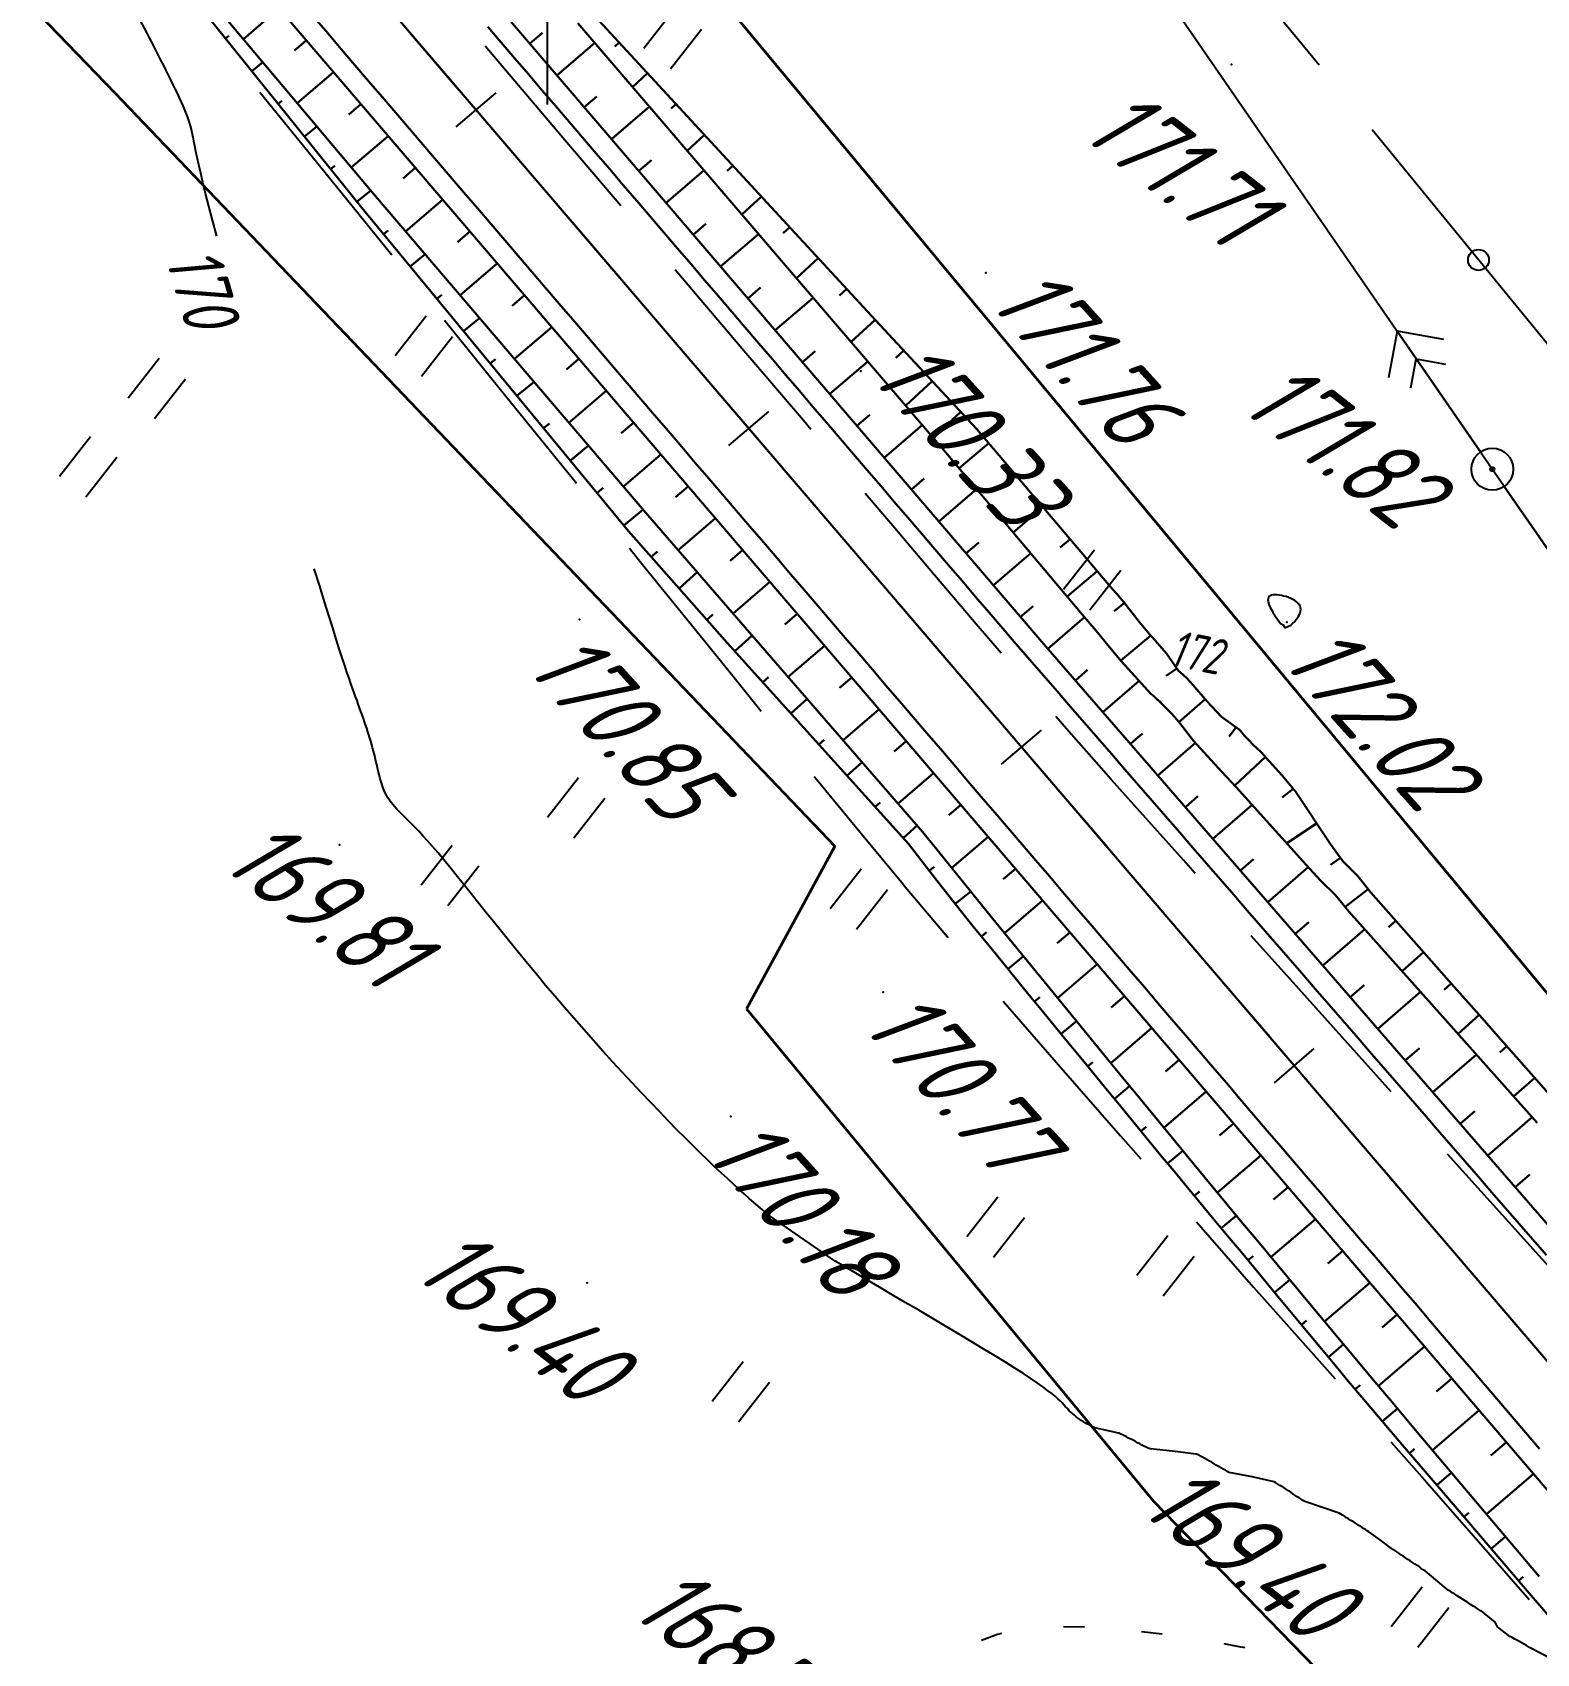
# Model space of a CAD drawing. Header units: millimetres. Extents: x -698 to 8131, y -704 to 4503.
# Drawn here: x 7481.4 to 7553.1, y 380.9 to 458.3 of the extents above; entities that cross this region are included whole.
import ezdxf

# ---------------------------------------------------------------- set-up
doc = ezdxf.new("R2010")
doc.units = ezdxf.units.MM
doc.linetypes.add('CONTI', pattern=[0])
doc.linetypes.add('STROT', pattern=[1.7, 0.5, -1.2])
for name, color, linetype, lineweight in [('10', 1, 'Continuous', 35), ('КОПИЯ_ОСЬ_13_ОТКОСЫ', 7, 'Continuous', 30), ('КОПИЯ_ОСЬ_ГРАНИЦЫ_ПОЛОС', 7, 'Continuous', 30), ('ОСЬ_ВЕРХ_ПОКРЫТИЯ_ГРАНИЦЫ_ПОЛОС', 7, 'Continuous', 30), ('ОСЬ_ВЕРХ_ПОКРЫТИЯ_ОСЬ', 1, 'Continuous', 30)]:
    doc.layers.add(name, color=color, linetype=linetype, lineweight=lineweight)
for name, color, linetype in [('GOR_BDEFAULT', 212, 'CONTI'), ('PI_OTDEFAULT', 172, 'CONTI'), ('PI_TTDEFAULT', 5, 'CONTI'), ('SETKR', 2, 'CONTI'), ('SIT_LDEFAULT', 7, 'CONTI'), ('USLZNDEFAULT', 7, 'CONTI'), ('ZAPSKDEFAULT', 7, 'CONTI'), ('ОСЬ_ВЕРХ_ПОКРЫТИЯ_ПИКЕТЫ', 1, 'Continuous'), ('разметка', 7, 'Continuous')]:
    doc.layers.add(name, color=color, linetype=linetype)
doc.styles.add('eskd', font='isocpeui.ttf', dxfattribs={"width": 1.2})
doc.styles.add('SHRFT', font='isocpeui.ttf', dxfattribs={"width": 3.5})

# ---------------------------------------------------------------- blocks, each defined once
blk = doc.blocks.new('BL_333')
at = {"color": 0}
for p, q in [((0, -6), (0, 6)), ((-6, 0), (6, 0))]:
    blk.add_line(p, q, dxfattribs=at)
blk = doc.blocks.new('BL_2011')
at = {"color": 0}
for p, q in [((0, 0), (0, 2.4)), ((1.6, 0), (1.6, 2.4))]:
    blk.add_line(p, q, dxfattribs=at)
blk = doc.blocks.new('BL_26')
at = {"color": 0}
for radius in [1, 0.1]:
    blk.add_circle((0, 0), radius, dxfattribs=at)
blk = doc.blocks.new('*U52')
at = {"layer": 'КОПИЯ_ОСЬ_13_ОТКОСЫ'}
for points in [[(12.907, -15.279), (30.545, -35.853), (36.979, -43.508), (37.627, -44.271), (38.259, -45.046), (38.84, -45.733), (40.253, -47.287), (40.339, -47.359), (40.507, -47.506), (40.671, -47.659), (40.829, -47.817), (40.982, -47.98), (41.058, -48.053), (41.207, -48.202), (41.351, -48.357), (41.489, -48.516), (41.622, -48.679), (42.269, -49.511), (43.611, -50.995), (44.299, -51.722), (47.647, -55.438), (48.328, -56.171), (49.032, -56.885), (49.676, -57.651), (54.672, -63.246), (58.651, -67.738)], [(13.53, -14.745), (27.106, -29.45), (31.941, -34.658), (38.407, -42.286), (38.591, -42.488), (38.77, -42.693), (38.945, -42.903), (39.676, -43.833), (40.251, -44.525), (40.321, -44.597), (40.984, -45.346), (41.553, -46.175), (41.633, -46.244), (41.79, -46.386), (41.942, -46.533), (42.09, -46.684), (42.233, -46.84), (42.924, -47.634), (43.607, -48.366), (44.441, -48.969), (44.505, -49.045), (44.703, -49.271), (44.907, -49.491), (45.116, -49.707), (45.286, -49.864), (45.506, -50.08), (45.719, -50.304), (46.489, -51.164), (47.126, -51.935), (48.804, -54.448), (49.389, -55.264), (50.109, -55.964), (50.722, -56.755), (54.698, -61.25), (56.027, -62.745), (56.688, -63.495), (59.341, -66.49)], [(14.879, -16.205), (14.678, -16.391)], [(16.236, -17.675), (15.524, -18.332)], [(17.592, -19.144), (17.355, -19.363)], [(18.949, -20.614), (18.129, -21.371)], [(20.306, -22.084), (20.032, -22.336)], [(21.662, -23.553), (20.734, -24.409)], [(23.019, -25.023), (22.71, -25.308)], [(24.375, -26.492), (23.34, -27.448)], [(25.732, -27.962), (25.387, -28.28)], [(27.089, -29.431), (25.945, -30.487)], [(28.449, -30.897), (28.069, -31.25)], [(29.81, -32.363), (28.553, -33.53)], [(31.171, -33.828), (30.752, -34.217)], [(32.502, -35.32), (31.098, -36.511)], [(33.796, -36.846), (33.327, -37.243)], [(35.089, -38.371), (33.671, -39.573)], [(36.382, -39.897), (35.909, -40.298)], [(37.675, -41.423), (36.245, -42.635)], [(38.976, -42.942), (38.489, -43.333)], [(40.23, -44.5), (38.801, -45.687)], [(41.474, -46.061), (40.963, -46.411)], [(42.83, -47.527), (41.575, -48.619)], [(44.301, -48.868), (43.976, -49.317)], [(45.704, -50.287), (44.233, -51.652)], [(47.014, -51.799), (46.498, -52.225)], [(48.139, -53.452), (46.714, -54.403)], [(49.271, -55.1), (48.807, -55.432)], [(50.595, -56.591), (49.499, -57.44)], [(51.91, -58.098), (51.564, -58.404)], [(53.235, -59.596), (52.217, -60.497)], [(54.56, -61.094), (54.221, -61.394)], [(55.889, -62.589), (54.883, -63.484)], [(57.213, -64.088), (56.877, -64.385)], [(58.539, -65.585), (57.533, -66.476)]]:
    blk.add_lwpolyline(points, dxfattribs=at)

msp = doc.modelspace()

# ---------------------------------------------------------------- linework, layer by layer
at = {"layer": '10'}
for points in [[(7557.083, 408.214), (7502.403, 474.094), (7438.513, 545.904), (7384.503, 596.294), (7381.685, 589.869), (7359.573, 604.594), (7346.003, 610.974), (7346.933, 612.494), (7259.503, 653.224), (7163.783, 697.604), (7162.773, 695.044), (7153.583, 698.964), (7154.833, 701.954), (7107.483, 722.734), (7037.233, 756.524), (7008.443, 769.144), (7005.583, 770.204), (6980.053, 780.784), (6981.053, 782.784), (6942.353, 801.084), (6941.603, 799.044), (6896.914, 821.23), (6913.823, 871.714)], [(6994.103, 758.534), (7040.023, 735.714), (7044.063, 733.704), (7072.313, 719.674), (7095.903, 709.734), (7115.453, 700.074), (7174.043, 673.014), (7206.093, 659.684), (7219.613, 652.954), (7247.643, 640.794), (7301.603, 617.394), (7300.303, 614.534), (7309.243, 610.384), (7309.923, 612.004), (7354.733, 590.424), (7366.703, 578.184), (7366.703, 578.184), (7420.773, 522.864), (7453.783, 488.154), (7485.293, 455.374), (7519.633, 419.454), (7515.413, 411.684), (7534.823, 388.204), (7579.153, 342.644)], [(7384.503, 596.294), (7438.513, 545.904), (7502.403, 474.094), (7557.083, 408.214), (7599.643, 364.494), (7714.093, 267.324), (7782.333, 205.664), (7802.953, 187.964), (7827.053, 167.284), (7831.933, 163.094), (7846.053, 144.894), (7851.593, 137.764), (7868.693, 97.284), (7876.343, 79.154), (7881.943, 63.124), (7904.923, -2.646), (7913.743, -6.586), (7929.843, -50.886), (7929.843, -50.886), (7966.053, -166.916), (7964.873, -168.836), (7968.623, -174.866), (7974.573, -194.306), (7993.635, -264.502)]]:
    msp.add_lwpolyline(points, dxfattribs=at)
at = {"layer": 'GOR_BDEFAULT', "color": 212, "flags": 128}
for points, elevation in [([(7490.159, 448.55), (7489.949, 449.31), (7489.779, 449.98), (7489.629, 450.58), (7489.499, 451.1), (7489.399, 451.55), (7489.309, 451.95), (7489.229, 452.29), (7489.169, 452.59), (7489.119, 452.85), (7489.069, 453.08), (7489.029, 453.28), (7488.989, 453.46), (7488.949, 453.64), (7488.909, 453.8), (7488.859, 453.97), (7488.799, 454.15), (7488.729, 454.33), (7488.649, 454.53), (7488.569, 454.73), (7488.479, 454.93), (7488.389, 455.14), (7488.289, 455.36), (7488.179, 455.58), (7488.069, 455.8), (7487.959, 456.03), (7487.849, 456.25), (7487.739, 456.48), (7487.619, 456.71), (7487.499, 456.94), (7487.389, 457.16), (7487.269, 457.39), (7487.159, 457.61), (7487.049, 457.83), (7486.929, 458.04), (7486.819, 458.26), (7486.719, 458.47), (7486.609, 458.68), (7486.499, 458.88), (7486.399, 459.08), (7486.299, 459.28), (7486.199, 459.47), (7486.109, 459.65), (7486.009, 459.83), (7485.919, 460.01), (7485.839, 460.18), (7485.749, 460.35), (7485.669, 460.51), (7485.589, 460.66), (7485.509, 460.81), (7485.439, 460.95), (7485.369, 461.09), (7485.299, 461.22), (7485.229, 461.35), (7485.159, 461.47), (7485.099, 461.59), (7485.039, 461.7), (7484.979, 461.8), (7484.919, 461.91), (7484.859, 462), (7484.809, 462.1), (7484.749, 462.19), (7484.699, 462.27), (7484.649, 462.35), (7484.599, 462.43), (7484.549, 462.5), (7484.499, 462.57), (7484.449, 462.64), (7484.399, 462.7), (7484.359, 462.76), (7484.309, 462.82), (7484.259, 462.88), (7484.219, 462.94), (7484.169, 463), (7484.129, 463.05), (7484.079, 463.11), (7484.029, 463.16), (7483.989, 463.22), (7483.939, 463.27), (7483.899, 463.33), (7483.849, 463.38), (7483.799, 463.44), (7483.749, 463.49), (7483.709, 463.55), (7483.659, 463.6), (7483.609, 463.66), (7483.569, 463.71), (7483.519, 463.76), (7483.469, 463.82), (7483.419, 463.87), (7483.369, 463.93), (7483.329, 463.98), (7483.279, 464.04), (7483.229, 464.09), (7483.179, 464.14), (7483.129, 464.2), (7483.079, 464.25), (7483.029, 464.31), (7482.979, 464.36), (7482.929, 464.41), (7482.889, 464.47), (7482.839, 464.52), (7482.789, 464.57), (7482.739, 464.63), (7482.689, 464.68), (7482.639, 464.74), (7482.589, 464.79), (7482.539, 464.84), (7482.489, 464.9), (7482.439, 464.95), (7482.389, 465), (7482.339, 465.06), (7482.289, 465.11), (7482.239, 465.17), (7482.189, 465.22), (7482.139, 465.27), (7482.089, 465.33), (7482.039, 465.38), (7481.989, 465.44), (7481.939, 465.49), (7481.889, 465.55), (7481.839, 465.6), (7481.789, 465.65), (7481.739, 465.71), (7481.679, 465.76), (7481.629, 465.82), (7481.579, 465.87), (7481.529, 465.93), (7481.479, 465.98), (7481.429, 466.04), (7481.379, 466.09), (7481.329, 466.15), (7481.279, 466.2), (7481.229, 466.26), (7481.179, 466.32), (7481.129, 466.37), (7481.079, 466.43), (7481.029, 466.48), (7480.979, 466.54), (7480.929, 466.6), (7480.879, 466.66), (7480.829, 466.71), (7480.779, 466.77), (7480.729, 466.83), (7480.679, 466.88), (7480.629, 466.94), (7480.589, 467), (7480.539, 467.06), (7480.489, 467.12), (7480.439, 467.18), (7480.389, 467.23), (7480.339, 467.29), (7480.289, 467.35), (7480.249, 467.41), (7480.199, 467.47), (7480.149, 467.53), (7480.099, 467.6), (7480.039, 467.66), (7479.989, 467.73), (7479.929, 467.8), (7479.869, 467.87), (7479.809, 467.94), (7479.749, 468.02), (7479.679, 468.09), (7479.609, 468.18), (7479.529, 468.26), (7479.449, 468.35), (7479.369, 468.44), (7479.289, 468.54), (7479.189, 468.64), (7479.099, 468.75), (7478.999, 468.86), (7478.899, 468.97), (7478.789, 469.09), (7478.669, 469.22), (7478.559, 469.35), (7478.429, 469.48), (7478.299, 469.62), (7478.169, 469.77), (7478.029, 469.92), (7477.889, 470.08), (7477.739, 470.24), (7477.579, 470.41), (7477.419, 470.59), (7477.259, 470.77), (7477.089, 470.96), (7476.919, 471.15), (7476.739, 471.35), (7476.549, 471.55), (7476.369, 471.76), (7476.179, 471.97), (7475.979, 472.18), (7475.779, 472.4), (7475.579, 472.63), (7475.369, 472.85), (7475.169, 473.08), (7474.959, 473.32), (7474.739, 473.55), (7474.529, 473.79), (7474.309, 474.03), (7474.099, 474.26), (7473.889, 474.49), (7473.679, 474.72), (7473.479, 474.94), (7473.279, 475.15), (7473.079, 475.35), (7472.899, 475.55), (7472.719, 475.73), (7472.549, 475.9), (7472.389, 476.06), (7472.249, 476.2), (7470.479, 477.61), (7470.319, 477.76), (7470.129, 477.94), (7469.929, 478.12), (7469.699, 478.32), (7469.449, 478.52), (7469.159, 478.74), (7468.849, 478.96), (7468.499, 479.19), (7468.119, 479.41), (7467.689, 479.64), (7467.229, 479.86), (7466.709, 480.08), (7466.149, 480.29), (7465.539, 480.5), (7464.869, 480.69), (7464.149, 480.87), (7463.379, 481.04), (7462.579, 481.2), (7461.749, 481.35), (7460.909, 481.5), (7460.069, 481.65), (7459.239, 481.8), (7458.419, 481.95), (7457.639, 482.1), (7456.899, 482.26), (7456.209, 482.43), (7455.589, 482.62), (7455.039, 482.81), (7454.579, 483.02), (7454.209, 483.25), (7453.949, 483.5), (7453.779, 483.77), (7453.699, 484.05), (7453.699, 484.35), (7453.769, 484.66), (7453.889, 484.97), (7454.059, 485.29), (7454.269, 485.62), (7454.499, 485.95), (7454.749, 486.28), (7454.999, 486.61), (7455.249, 486.93), (7455.479, 487.24), (7455.689, 487.55), (7455.859, 487.84), (7455.989, 488.13), (7456.079, 488.39), (7456.129, 488.65), (7456.159, 488.89), (7456.159, 489.12), (7456.139, 489.34), (7456.099, 489.55), (7456.059, 489.74), (7456.019, 489.93), (7455.969, 490.1), (7455.939, 490.26), (7455.909, 490.42), (7455.899, 490.57), (7455.919, 490.7), (7455.959, 490.83), (7456.039, 490.95), (7456.149, 491.07), (7456.279, 491.17), (7456.429, 491.28), (7456.589, 491.38), (7456.769, 491.48), (7456.959, 491.57), (7457.139, 491.67), (7457.329, 491.77), (7457.509, 491.87), (7457.679, 491.97), (7457.829, 492.08), (7457.959, 492.2), (7458.069, 492.32), (7458.149, 492.45), (7458.209, 492.59), (7458.229, 492.73), (7458.219, 492.89), (7458.179, 493.05), (7458.129, 493.21), (7458.049, 493.39), (7457.959, 493.56), (7457.849, 493.74), (7457.719, 493.92), (7457.589, 494.1), (7457.439, 494.28), (7457.289, 494.46), (7457.139, 494.64), (7456.989, 494.82), (7456.829, 495), (7456.679, 495.17), (7456.539, 495.33), (7456.389, 495.49), (7456.249, 495.65), (7456.119, 495.8), (7455.979, 495.95), (7455.849, 496.1), (7455.719, 496.24), (7455.599, 496.37), (7455.479, 496.5), (7455.359, 496.63), (7455.239, 496.76), (7455.119, 496.88), (7455.009, 496.99), (7454.889, 497.1), (7454.779, 497.21), (7454.669, 497.32), (7454.569, 497.42), (7454.459, 497.51), (7454.359, 497.61), (7454.249, 497.7), (7454.149, 497.79), (7454.049, 497.87), (7453.959, 497.95), (7453.859, 498.03), (7453.769, 498.11), (7453.669, 498.19), (7453.579, 498.26), (7453.489, 498.34), (7453.399, 498.41), (7453.309, 498.48), (7453.229, 498.54), (7453.139, 498.61), (7453.049, 498.67), (7452.959, 498.72), (7452.869, 498.76), (7452.769, 498.79), (7452.669, 498.82), (7452.569, 498.83), (7452.459, 498.83), (7452.339, 498.81), (7452.219, 498.77), (7452.079, 498.72), (7451.949, 498.65), (7451.799, 498.56), (7451.639, 498.45), (7451.469, 498.32), (7451.299, 498.17), (7451.119, 498.01), (7450.929, 497.84), (7450.749, 497.66), (7450.559, 497.47), (7450.369, 497.28), (7450.189, 497.1), (7449.999, 496.91), (7449.829, 496.73), (7449.649, 496.56), (7449.489, 496.39), (7449.329, 496.24), (7449.189, 496.11), (7448.009, 495.66), (7446.919, 495.9), (7446.779, 495.92), (7446.619, 495.94), (7446.449, 495.95), (7446.269, 495.96), (7446.059, 495.95), (7445.839, 495.93), (7445.599, 495.9), (7445.329, 495.84), (7445.039, 495.77), (7444.729, 495.66), (7444.399, 495.53), (7444.029, 495.37), (7443.639, 495.17), (7443.219, 494.94), (7442.769, 494.67), (7442.289, 494.35), (7441.779, 494), (7441.249, 493.61), (7440.689, 493.2), (7440.119, 492.77), (7439.539, 492.31), (7438.949, 491.85), (7438.359, 491.37), (7437.759, 490.9), (7437.169, 490.43), (7436.579, 489.96), (7436.009, 489.51), (7435.449, 489.08), (7434.909, 488.67), (7434.389, 488.29), (7433.899, 487.94), (7433.429, 487.62), (7432.989, 487.33), (7432.579, 487.07), (7432.189, 486.84), (7431.829, 486.63), (7431.479, 486.44), (7431.169, 486.28), (7430.869, 486.14), (7430.599, 486.01), (7430.349, 485.9), (7430.129, 485.8), (7429.919, 485.72), (7429.739, 485.65), (7429.569, 485.59)], 170), ([(7556.179, 379.45), (7556.109, 379.49), (7556.029, 379.52), (7555.949, 379.56), (7555.859, 379.61), (7555.769, 379.65), (7555.669, 379.7), (7555.569, 379.75), (7555.479, 379.8), (7555.379, 379.84), (7555.279, 379.89), (7555.189, 379.94), (7555.099, 379.98), (7555.009, 380.02), (7554.929, 380.06), (7554.859, 380.1), (7554.439, 380.32), (7553.849, 380.64), (7553.739, 380.7), (7553.619, 380.77), (7553.489, 380.84), (7553.349, 380.91), (7553.209, 380.99), (7553.059, 381.07), (7552.909, 381.15), (7552.759, 381.23), (7552.609, 381.32), (7552.459, 381.4), (7552.319, 381.48), (7552.179, 381.56), (7552.049, 381.63), (7551.929, 381.7), (7551.819, 381.76), (7551.229, 382.22), (7551.119, 382.43), (7550.609, 382.85), (7550.519, 382.91), (7550.409, 382.98), (7550.299, 383.05), (7550.189, 383.13), (7550.059, 383.2), (7549.939, 383.28), (7549.809, 383.37), (7549.679, 383.45), (7549.549, 383.53), (7549.429, 383.61), (7549.309, 383.69), (7549.189, 383.77), (7549.079, 383.84), (7548.969, 383.91), (7548.879, 383.97), (7548.289, 384.45), (7547.769, 384.88), (7547.679, 384.94), (7547.589, 385), (7547.499, 385.07), (7547.389, 385.14), (7547.289, 385.21), (7547.179, 385.28), (7547.069, 385.36), (7546.949, 385.43), (7546.839, 385.51), (7546.729, 385.58), (7546.619, 385.65), (7546.519, 385.72), (7546.419, 385.79), (7546.329, 385.85), (7546.239, 385.91), (7545.649, 386.35), (7545.089, 386.74), (7545.019, 386.79), (7544.929, 386.85), (7544.839, 386.9), (7544.749, 386.97), (7544.649, 387.03), (7544.549, 387.1), (7544.449, 387.16), (7544.339, 387.23), (7544.239, 387.29), (7544.129, 387.36), (7544.029, 387.42), (7543.939, 387.48), (7543.839, 387.54), (7543.749, 387.59), (7543.669, 387.64), (7542.889, 387.91), (7542.039, 388.19), (7541.949, 388.24), (7541.859, 388.3), (7541.769, 388.36), (7541.669, 388.42), (7541.569, 388.49), (7541.469, 388.56), (7541.369, 388.63), (7541.259, 388.7), (7541.159, 388.77), (7541.049, 388.84), (7540.949, 388.9), (7540.849, 388.96), (7540.749, 389.02), (7540.659, 389.08), (7540.569, 389.13), (7539.529, 389.37), (7538.439, 389.58), (7538.349, 389.63), (7538.249, 389.68), (7538.139, 389.74), (7538.039, 389.8), (7537.929, 389.86), (7537.819, 389.92), (7537.709, 389.99), (7537.599, 390.06), (7537.489, 390.12), (7537.379, 390.18), (7537.269, 390.25), (7537.159, 390.31), (7537.059, 390.36), (7536.959, 390.41), (7536.859, 390.45), (7535.729, 390.6), (7534.659, 390.7), (7534.569, 390.74), (7534.469, 390.78), (7534.369, 390.83), (7534.269, 390.88), (7534.169, 390.94), (7534.059, 390.99), (7533.959, 391.05), (7533.849, 391.11), (7533.749, 391.16), (7533.639, 391.22), (7533.539, 391.27), (7533.439, 391.32), (7533.349, 391.37), (7533.259, 391.41), (7533.169, 391.45), (7532.089, 391.69), (7532.009, 391.72), (7531.919, 391.76), (7531.839, 391.8), (7531.749, 391.85), (7531.649, 391.9), (7531.559, 391.95), (7531.469, 392.01), (7531.379, 392.06), (7531.289, 392.12), (7531.199, 392.19), (7531.119, 392.25), (7531.039, 392.32), (7530.959, 392.39), (7530.879, 392.45), (7530.809, 392.52), (7530.749, 392.59), (7530.689, 392.66), (7530.619, 392.73), (7530.549, 392.81), (7530.469, 392.89), (7530.379, 392.99), (7530.259, 393.09), (7530.129, 393.21), (7529.969, 393.34), (7529.769, 393.49), (7529.549, 393.66), (7529.279, 393.85), (7528.969, 394.06), (7528.619, 394.29), (7528.209, 394.55), (7527.759, 394.84), (7527.249, 395.15), (7526.699, 395.48), (7526.129, 395.83), (7525.519, 396.19), (7524.899, 396.56), (7524.269, 396.94), (7523.629, 397.31), (7522.989, 397.69), (7522.369, 398.05), (7521.759, 398.41), (7521.179, 398.75), (7520.629, 399.08), (7520.119, 399.38), (7519.649, 399.65), (7516.499, 401.83), (7516.339, 401.96), (7516.169, 402.12), (7515.979, 402.28), (7515.769, 402.46), (7515.549, 402.65), (7515.309, 402.86), (7515.059, 403.09), (7514.799, 403.33), (7514.519, 403.59), (7514.219, 403.86), (7513.899, 404.16), (7513.579, 404.47), (7513.229, 404.8), (7512.869, 405.16), (7512.499, 405.53), (7512.099, 405.92), (7511.699, 406.34), (7511.279, 406.77), (7510.849, 407.22), (7510.409, 407.69), (7509.959, 408.16), (7509.509, 408.65), (7509.049, 409.15), (7508.589, 409.66), (7508.129, 410.18), (7507.659, 410.7), (7507.199, 411.23), (7506.739, 411.75), (7506.289, 412.28), (7505.839, 412.81), (7505.399, 413.34), (7504.969, 413.86), (7504.549, 414.37), (7504.129, 414.88), (7503.729, 415.38), (7503.339, 415.87), (7502.959, 416.34), (7502.599, 416.8), (7502.239, 417.24), (7501.909, 417.66), (7501.579, 418.06), (7501.269, 418.44), (7500.979, 418.8), (7500.709, 419.13), (7500.449, 419.43), (7500.209, 419.7), (7499.989, 419.94), (7499.789, 420.16), (7499.599, 420.36), (7499.419, 420.54), (7499.259, 420.7), (7499.119, 420.84), (7498.979, 420.97), (7498.859, 421.1), (7498.749, 421.21), (7498.649, 421.32), (7498.549, 421.43), (7498.469, 421.53), (7498.389, 421.64), (7498.319, 421.76), (7498.249, 421.88), (7498.189, 422), (7498.129, 422.14), (7498.079, 422.27), (7498.029, 422.42), (7497.989, 422.56), (7497.939, 422.72), (7497.899, 422.87), (7497.859, 423.03), (7497.829, 423.18), (7497.789, 423.34), (7497.749, 423.5), (7497.709, 423.66), (7497.679, 423.82), (7497.639, 423.98), (7497.589, 424.14), (7497.549, 424.29), (7497.509, 424.45), (7497.459, 424.6), (7497.409, 424.76), (7497.359, 424.91), (7497.309, 425.07), (7497.259, 425.23), (7497.209, 425.38), (7497.149, 425.54), (7497.089, 425.71), (7497.029, 425.87), (7496.969, 426.04), (7496.909, 426.22), (7496.849, 426.39), (7496.779, 426.58), (7496.709, 426.77), (7496.639, 426.98), (7496.549, 427.21), (7496.469, 427.46), (7496.369, 427.75), (7496.259, 428.07), (7496.139, 428.44), (7495.999, 428.86), (7495.849, 429.33), (7495.689, 429.86), (7495.499, 430.45), (7495.289, 431.11), (7495.069, 431.85), (7494.809, 432.67)], 170), ([(7540.379, 431.39), (7540.329, 431.35), (7540.299, 431.31), (7540.289, 431.25), (7540.279, 431.19), (7540.289, 431.13), (7540.299, 431.06), (7540.329, 430.98), (7540.359, 430.9), (7540.389, 430.83), (7540.429, 430.75), (7540.479, 430.67), (7540.519, 430.6), (7540.559, 430.53), (7540.599, 430.46), (7540.639, 430.4), (7540.879, 430.07), (7541.009, 430), (7541.079, 429.87), (7541.379, 429.99)], 172), ([(7541.779, 430.97), (7541.719, 431.03), (7541.649, 431.1), (7541.559, 431.16), (7541.469, 431.21), (7541.369, 431.26), (7541.259, 431.31), (7541.149, 431.35), (7541.029, 431.38), (7540.919, 431.41), (7540.809, 431.42), (7540.699, 431.43), (7540.609, 431.44), (7540.519, 431.43), (7540.439, 431.42), (7540.379, 431.39)], 172), ([(7541.779, 430.97), (7541.719, 431.03), (7541.649, 431.1), (7541.559, 431.16), (7541.469, 431.21), (7541.369, 431.26), (7541.259, 431.31), (7541.149, 431.35), (7541.029, 431.38), (7540.919, 431.41), (7540.809, 431.42), (7540.699, 431.43), (7540.609, 431.44), (7540.519, 431.43), (7540.439, 431.42), (7540.379, 431.39)], 172), ([(7541.379, 429.99), (7541.419, 430.04), (7541.469, 430.09), (7541.529, 430.14), (7541.579, 430.2), (7541.629, 430.26), (7541.679, 430.33), (7541.729, 430.39), (7541.769, 430.46), (7541.799, 430.54), (7541.829, 430.61), (7541.839, 430.68), (7541.849, 430.76), (7541.839, 430.83), (7541.809, 430.9), (7541.779, 430.97)], 172)]:
    msp.add_lwpolyline(points, dxfattribs=dict(at, elevation=elevation))
at = {"layer": 'PI_TTDEFAULT', "color": 5}
for p in [(7538.539, 456.73, 171.711), (7526.829, 446.79, 171.761), (7520.869, 442.1, 170.333), (7550.979, 437.43, 171.822), (7507.459, 430.26, 170.849), (7541.179, 430.14, 172.025), (7496.019, 419.52, 169.814), (7521.939, 412.48, 170.768), (7514.669, 406.56, 170.178), (7507.819, 398.62, 169.397)]:
    msp.add_point(p, dxfattribs=at)
at = {"layer": 'SIT_LDEFAULT', "color": 7}
for p, q in [((7550.979, 437.43), (7514.499, 490.33)), ((7542.719, 456.7), (7532.589, 469.09)), ((7506.759, 453.13), (7502.959, 457.61)), ((7492.219, 455.42), (7495.119, 451.83)), ((7509.419, 449.99), (7506.759, 453.13)), ((7555.379, 441.22), (7545.249, 453.61)), ((7495.119, 451.83), (7498.499, 447.65)), ((7515.289, 443.08), (7512.009, 446.94)), ((7501.019, 444.54), (7503.949, 440.91)), ((7546.439, 444.02), (7546.029, 441.79)), ((7550.409, 438.25), (7546.439, 444.02)), ((7548.659, 443.61), (7546.439, 444.02)), ((7518.129, 439.75), (7515.289, 443.08)), ((7547.089, 441.31), (7547.349, 442.7)), ((7547.349, 442.7), (7548.739, 442.44)), ((7503.949, 440.91), (7507.309, 436.76)), ((7518.489, 439.32), (7518.129, 439.75)), ((7583.179, 390.8), (7550.979, 437.43)), ((7522.299, 434.84), (7521.079, 436.27)), ((7551.549, 436.61), (7555.529, 430.85)), ((7524.379, 432.38), (7522.299, 434.84)), ((7509.839, 433.66), (7510.529, 432.8)), ((7510.529, 432.8), (7512.589, 430.26)), ((7526.469, 429.93), (7524.379, 432.38)), ((7512.589, 430.26), (7514.639, 427.73)), ((7527.559, 428.66), (7526.469, 429.93)), ((7514.639, 427.73), (7516.119, 425.89)), ((7530.679, 425.05), (7530.169, 425.63)), ((7532.809, 422.63), (7530.679, 425.05)), ((7518.639, 422.78), (7518.749, 422.65)), ((7518.749, 422.65), (7520.819, 420.13)), ((7536.249, 418.78), (7532.809, 422.63)), ((7520.829, 420.13), (7522.909, 417.62)), ((7536.809, 418.15), (7536.249, 418.78)), ((7522.899, 417.61), (7525.009, 415.12)), ((7525.009, 415.12), (7525.029, 415.09)), ((7541.749, 412.64), (7539.479, 415.17)), ((7546.159, 407.73), (7541.749, 412.64)), ((7527.649, 412.06), (7530.179, 409.14)), ((7530.179, 409.14), (7533.249, 405.64)), ((7533.249, 405.64), (7534.219, 404.53)), ((7555.529, 397.33), (7548.839, 404.76)), ((7536.869, 401.53), (7539.599, 398.42)), ((7539.599, 398.42), (7542.599, 395.04)), ((7542.599, 395.04), (7543.489, 394.04)), ((7546.139, 391.04), (7547.739, 389.23)), ((7547.739, 389.23), (7550.189, 386.42)), ((7550.189, 386.42), (7552.649, 383.62)), ((7552.649, 383.62), (7552.729, 383.52)), ((7531.539, 382.2), (7530.539, 382.21)), ((7527.379, 381.84), (7526.619, 381.56)), ((7527.579, 381.89), (7527.379, 381.84)), ((7535.239, 381.87), (7534.249, 381.98)), ((7539.069, 381.23), (7538.199, 381.4)), ((7539.179, 381.21), (7539.069, 381.24))]:
    msp.add_line(p, q, dxfattribs=at)
msp.add_circle((7550.319, 447.41), 0.5, dxfattribs=at)
at = {"layer": 'КОПИЯ_ОСЬ_13_ОТКОСЫ'}
for points in [[(7446.49, 526.049), (7451.031, 520.866), (7452.909, 518.7), (7454.779, 516.535), (7457.262, 513.645), (7460.356, 510.029), (7467.005, 502.218), (7529.687, 428.979), (7564.416, 388.955)], [(7460.927, 497.016), (7557.756, 383.889)], [(7484.857, 465.768), (7497.723, 450.455), (7510.711, 435.245), (7515.358, 429.877), (7523.815, 420.136), (7524.505, 419.279), (7527.02, 416.166), (7530.177, 412.288), (7533.344, 408.417), (7533.982, 407.646), (7535.886, 405.327), (7536.525, 404.558), (7539.072, 401.473), (7539.713, 400.705), (7542.269, 397.628), (7545.474, 393.79), (7546.12, 393.026), (7547.402, 391.491), (7553.217, 384.616)], [(7484.857, 465.768), (7497.723, 450.455), (7510.71, 435.245), (7515.357, 429.877), (7523.815, 420.136), (7524.505, 419.279), (7527.02, 416.166), (7530.178, 412.288), (7533.344, 408.417), (7533.982, 407.646), (7535.886, 405.327), (7536.525, 404.558), (7539.072, 401.473), (7539.713, 400.705), (7542.269, 397.628), (7545.474, 393.79), (7546.12, 393.026), (7547.403, 391.491), (7553.217, 384.616)], [(7484.537, 465.494), (7497.073, 449.899), (7509.799, 434.466), (7514.501, 429.144), (7522.532, 420.223), (7523.135, 419.555), (7524.429, 417.897), (7525.665, 416.323), (7526.29, 415.541), (7526.924, 414.768), (7527.553, 413.99), (7528.823, 412.445), (7529.453, 411.667), (7530.721, 410.12), (7531.359, 409.351), (7532.626, 407.802), (7533.265, 407.033), (7535.165, 404.71), (7535.805, 403.942), (7536.44, 403.169), (7537.72, 401.632), (7538.356, 400.859), (7538.998, 400.093), (7540.908, 397.779), (7542.828, 395.474), (7543.472, 394.709), (7544.11, 393.939), (7544.752, 393.171), (7546.688, 390.88), (7548.644, 388.605), (7552.543, 384.038), (7555.162, 380.996)], [(7493.123, 459.4), (7491.427, 457.948)], [(7507.369, 458.711), (7525.007, 438.137), (7531.443, 430.481), (7532.089, 429.719), (7532.721, 428.944), (7533.303, 428.257), (7534.716, 426.702), (7534.802, 426.631), (7534.97, 426.483), (7535.133, 426.33), (7535.292, 426.172), (7535.445, 426.01), (7535.521, 425.937), (7535.67, 425.787), (7535.814, 425.633), (7535.952, 425.474), (7536.085, 425.311), (7536.732, 424.478), (7538.074, 422.995), (7538.762, 422.267), (7542.11, 418.551), (7542.791, 417.818), (7543.495, 417.105), (7544.139, 416.339), (7549.135, 410.743), (7553.114, 406.252)], [(7490.578, 457.979), (7490.73, 458.102)], [(7494.424, 457.881), (7493.859, 457.397)], [(7505.079, 457.732), (7505.685, 458.251)], [(7506.38, 456.212), (7508.186, 457.759)], [(7491.831, 456.42), (7492.356, 456.843)], [(7495.724, 456.361), (7494.001, 454.886)], [(7493.084, 454.861), (7493.259, 455.002)], [(7497.025, 454.842), (7496.45, 454.35)], [(7507.68, 454.693), (7508.282, 455.208)], [(7508.98, 453.173), (7510.789, 454.722)], [(7494.337, 453.303), (7494.93, 453.779)], [(7498.325, 453.322), (7496.574, 451.823)], [(7495.59, 451.744), (7495.787, 451.903)], [(7499.626, 451.803), (7499.042, 451.303)], [(7510.281, 451.654), (7510.884, 452.17)], [(7511.581, 450.135), (7513.393, 451.685)], [(7496.843, 450.185), (7497.504, 450.716)], [(7500.926, 450.284), (7499.16, 448.772)], [(7498.112, 448.639), (7498.33, 448.819)], [(7502.227, 448.764), (7501.638, 448.26)], [(7512.881, 448.615), (7513.485, 449.132)], [(7514.182, 447.095), (7515.996, 448.648)], [(7499.384, 447.096), (7500.093, 447.68)], [(7503.527, 447.245), (7501.758, 445.73)], [(7500.656, 445.553), (7500.893, 445.748)], [(7504.828, 445.725), (7504.238, 445.22)], [(7515.483, 445.576), (7516.088, 446.094)], [(7516.783, 444.057), (7518.6, 445.611)], [(7501.929, 444.01), (7502.69, 444.638)], [(7506.129, 444.206), (7504.355, 442.688)], [(7503.201, 442.467), (7503.455, 442.676)], [(7507.429, 442.687), (7506.838, 442.181)], [(7518.084, 442.537), (7518.689, 443.055)], [(7519.384, 441.018), (7521.203, 442.574)], [(7504.474, 440.924), (7505.288, 441.596)], [(7508.73, 441.167), (7506.953, 439.646)], [(7520.685, 439.498), (7521.291, 440.017)], [(7505.746, 439.381), (7506.018, 439.605)], [(7510.03, 439.648), (7509.438, 439.141)], [(7521.985, 437.979), (7523.806, 439.538)], [(7507.019, 437.838), (7507.886, 438.553)], [(7511.331, 438.128), (7509.55, 436.604)], [(7523.285, 436.459), (7523.893, 436.979)], [(7508.291, 436.295), (7508.58, 436.533)], [(7512.631, 436.609), (7512.038, 436.101)], [(7524.586, 434.94), (7526.394, 436.487)], [(7509.564, 434.752), (7510.484, 435.511)], [(7513.932, 435.089), (7512.159, 433.572)], [(7525.886, 433.42), (7526.489, 433.936)], [(7510.878, 433.245), (7511.176, 433.508)], [(7515.232, 433.57), (7514.641, 433.064)], [(7527.187, 431.901), (7528.968, 433.425)], [(7512.203, 431.746), (7513.073, 432.516)], [(7516.533, 432.051), (7514.777, 430.548)], [(7528.487, 430.381), (7529.081, 430.889)], [(7513.527, 430.247), (7513.817, 430.504)], [(7517.833, 430.531), (7517.248, 430.03)], [(7529.789, 428.863), (7531.532, 430.376)], [(7514.855, 428.752), (7515.685, 429.5)], [(7519.134, 429.012), (7517.399, 427.526)], [(7531.099, 427.352), (7531.68, 427.856)], [(7516.193, 427.265), (7516.47, 427.515)], [(7520.434, 427.492), (7519.856, 426.997)], [(7532.41, 425.841), (7534.137, 427.34)], [(7517.531, 425.779), (7518.308, 426.479)], [(7521.735, 425.973), (7520.021, 424.506)], [(7518.869, 424.292), (7519.128, 424.526)], [(7533.721, 424.331), (7534.297, 424.83)], [(7523.035, 424.453), (7522.464, 423.964)], [(7535.031, 422.82), (7536.824, 424.376)], [(7520.207, 422.806), (7520.931, 423.458)], [(7524.336, 422.934), (7522.643, 421.485)], [(7521.545, 421.319), (7521.786, 421.537)], [(7536.342, 421.31), (7536.94, 421.828)], [(7537.653, 419.799), (7539.524, 421.422)], [(7525.636, 421.415), (7525.072, 420.932)], [(7522.884, 419.833), (7523.553, 420.438)], [(7526.937, 419.895), (7525.205, 418.413)], [(7524.135, 418.274), (7524.372, 418.459)], [(7528.237, 418.376), (7527.66, 417.882)], [(7538.964, 418.288), (7539.588, 418.829)], [(7540.275, 416.778), (7542.203, 418.451)], [(7525.368, 416.7), (7526.115, 417.286)], [(7529.538, 416.856), (7527.723, 415.303)], [(7526.619, 415.14), (7526.864, 415.34)], [(7530.839, 415.337), (7530.234, 414.819)], [(7541.585, 415.267), (7542.228, 415.825)], [(7542.896, 413.757), (7544.896, 415.491)], [(7527.883, 413.589), (7528.623, 414.197)], [(7532.139, 413.818), (7530.249, 412.2)], [(7529.15, 412.042), (7529.398, 412.243)], [(7533.44, 412.298), (7532.81, 411.759)], [(7544.207, 412.246), (7544.873, 412.824)], [(7545.518, 410.735), (7547.56, 412.508)], [(7530.415, 410.493), (7531.152, 411.097)], [(7534.74, 410.779), (7532.783, 409.103)], [(7531.687, 408.95), (7531.933, 409.151)], [(7536.041, 409.259), (7535.388, 408.701)], [(7546.828, 409.225), (7547.509, 409.815)], [(7548.139, 407.714), (7550.219, 409.519)], [(7532.957, 407.404), (7533.683, 408.008)], [(7537.341, 407.74), (7535.323, 406.013)], [(7549.45, 406.203), (7550.143, 406.805)], [(7534.226, 405.858), (7534.47, 406.058)], [(7538.642, 406.22), (7537.969, 405.645)], [(7550.76, 404.693), (7552.872, 406.525)], [(7535.496, 404.313), (7536.224, 404.92)], [(7539.942, 404.701), (7537.871, 402.928)], [(7552.071, 403.182), (7552.775, 403.793)], [(7536.77, 402.772), (7537.013, 402.974)], [(7541.243, 403.182), (7540.552, 402.591)], [(7538.048, 401.233), (7538.775, 401.832)], [(7542.543, 401.662), (7540.424, 399.849)], [(7539.326, 399.695), (7539.569, 399.895)], [(7543.844, 400.143), (7543.137, 399.538)], [(7540.599, 398.153), (7541.331, 398.757)], [(7545.144, 398.623), (7542.983, 396.773)], [(7541.878, 396.615), (7542.121, 396.817)], [(7546.445, 397.104), (7545.724, 396.487)], [(7543.16, 395.08), (7543.886, 395.691)], [(7547.745, 395.584), (7545.547, 393.703)], [(7544.44, 393.544), (7544.683, 393.746)], [(7549.046, 394.065), (7548.313, 393.438)], [(7545.729, 392.014), (7546.454, 392.626)], [(7550.346, 392.546), (7548.122, 390.641)], [(7547.023, 390.489), (7547.263, 390.696)], [(7551.647, 391.026), (7550.905, 390.391)], [(7548.327, 388.973), (7549.025, 389.573)], [(7552.947, 389.507), (7550.705, 387.587)], [(7549.627, 387.453), (7549.861, 387.652)], [(7550.926, 385.932), (7551.61, 386.516)], [(7552.225, 384.411), (7552.453, 384.606)]]:
    msp.add_lwpolyline(points, dxfattribs=at)
at = {"layer": 'КОПИЯ_ОСЬ_ГРАНИЦЫ_ПОЛОС'}
msp.add_lwpolyline([(7553.555, 399.939), (7552.907, 400.687), (7552.259, 401.434), (7551.611, 402.181), (7550.963, 402.928), (7550.315, 403.675), (7549.667, 404.422), (7549.019, 405.169), (7548.371, 405.916), (7547.722, 406.663), (7547.074, 407.41), (7546.426, 408.158), (7545.778, 408.905), (7545.13, 409.652), (7544.482, 410.399), (7543.834, 411.146), (7543.186, 411.893), (7542.538, 412.64), (7541.89, 413.387), (7541.241, 414.134), (7540.593, 414.881), (7539.945, 415.628), (7539.297, 416.376), (7538.649, 417.123), (7538.001, 417.87), (7537.353, 418.617), (7536.705, 419.364), (7536.057, 420.111), (7535.409, 420.858), (7534.76, 421.605), (7534.112, 422.352), (7533.464, 423.099), (7532.816, 423.847), (7532.168, 424.594), (7531.52, 425.341), (7530.872, 426.088), (7530.224, 426.835), (7529.576, 427.582), (7528.928, 428.329), (7528.281, 429.084), (7527.635, 429.839), (7526.989, 430.594), (7526.343, 431.349), (7525.697, 432.104), (7525.05, 432.859), (7524.404, 433.614), (7523.758, 434.369), (7523.112, 435.124), (7522.465, 435.879), (7521.819, 436.635), (7521.173, 437.39), (7520.527, 438.145), (7519.881, 438.9), (7519.234, 439.655), (7518.588, 440.41), (7517.942, 441.165), (7517.296, 441.92), (7516.65, 442.675), (7516.003, 443.43), (7515.357, 444.185), (7514.711, 444.94), (7514.065, 445.695), (7513.418, 446.45), (7512.772, 447.205), (7512.126, 447.96), (7511.48, 448.715), (7510.834, 449.47), (7510.187, 450.225), (7509.541, 450.98), (7508.895, 451.735), (7508.249, 452.49), (7507.603, 453.245), (7506.956, 454), (7506.31, 454.755), (7505.664, 455.51), (7505.018, 456.265), (7504.372, 457.02), (7503.725, 457.775), (7503.079, 458.531)], dxfattribs=at)
at = {"layer": 'ОСЬ_ВЕРХ_ПОКРЫТИЯ_ГРАНИЦЫ_ПОЛОС'}
for points in [[(7422.333, 551.217), (7425.435, 548.093), (7426.106, 547.406), (7428.786, 544.898), (7431.446, 542.369), (7432.769, 541.098), (7433.428, 540.461), (7435.923, 537.778), (7438.399, 535.08), (7442.169, 530.913), (7445.988, 526.621), (7451.031, 520.866), (7452.909, 518.7), (7454.779, 516.535), (7457.262, 513.645), (7460.356, 510.029), (7467.005, 502.218), (7529.687, 428.979), (7564.416, 388.955)], [(7418.163, 544.874), (7420.823, 542.218), (7423.218, 539.516), (7425.591, 536.796), (7426.771, 535.429), (7427.359, 534.744), (7429.835, 532.116), (7432.294, 529.473), (7434.812, 526.732), (7437.316, 523.978), (7441.114, 519.748), (7446.768, 513.351), (7448.641, 511.211), (7451.13, 508.353), (7454.236, 504.77), (7460.927, 497.016), (7557.756, 383.889)], [(7553.231, 390.706), (7552.581, 391.465), (7551.932, 392.223), (7551.283, 392.982), (7550.634, 393.74), (7549.985, 394.499), (7549.335, 395.257), (7548.686, 396.016), (7548.037, 396.775), (7547.388, 397.533), (7546.738, 398.292), (7546.089, 399.05), (7545.44, 399.809), (7544.791, 400.568), (7544.141, 401.326), (7543.492, 402.085), (7542.843, 402.843), (7542.194, 403.602), (7541.544, 404.36), (7540.895, 405.119), (7540.246, 405.878), (7539.597, 406.636), (7538.947, 407.395), (7538.298, 408.153), (7537.649, 408.912), (7537, 409.67), (7536.35, 410.429), (7535.701, 411.188), (7535.052, 411.946), (7534.403, 412.705), (7533.753, 413.463), (7533.104, 414.222), (7532.455, 414.981), (7531.806, 415.739), (7531.156, 416.498), (7530.507, 417.256), (7529.858, 418.015), (7529.209, 418.773), (7528.559, 419.532), (7527.91, 420.291), (7527.261, 421.049), (7526.612, 421.808), (7525.962, 422.566), (7525.313, 423.325), (7524.664, 424.084), (7524.015, 424.842), (7523.365, 425.601), (7522.716, 426.359), (7522.067, 427.118), (7521.418, 427.876), (7520.768, 428.635), (7520.119, 429.394), (7519.47, 430.152), (7518.821, 430.911), (7518.171, 431.669), (7517.522, 432.428), (7516.873, 433.187), (7516.224, 433.945), (7515.574, 434.704), (7514.925, 435.462), (7514.276, 436.221), (7513.627, 436.979), (7512.977, 437.738), (7512.328, 438.497), (7511.679, 439.255), (7511.03, 440.014), (7510.38, 440.772), (7509.731, 441.531), (7509.082, 442.29), (7508.433, 443.048), (7507.783, 443.807), (7507.134, 444.565), (7506.485, 445.324), (7505.836, 446.082), (7505.186, 446.841), (7504.537, 447.6), (7503.888, 448.358), (7503.239, 449.117), (7502.589, 449.875), (7501.94, 450.634), (7501.291, 451.393), (7500.642, 452.151), (7499.992, 452.91), (7499.343, 453.668), (7498.694, 454.427), (7498.045, 455.185), (7497.395, 455.944), (7496.746, 456.703), (7496.097, 457.461), (7495.448, 458.22), (7494.798, 458.978)], [(7503.079, 458.531), (7503.725, 457.775), (7504.372, 457.02), (7505.018, 456.265), (7505.664, 455.51), (7506.31, 454.755), (7506.956, 454), (7507.603, 453.245), (7508.249, 452.49), (7508.895, 451.735), (7509.541, 450.98), (7510.187, 450.225), (7510.834, 449.47), (7511.48, 448.715), (7512.126, 447.96), (7512.772, 447.205), (7513.418, 446.45), (7514.065, 445.695), (7514.711, 444.94), (7515.357, 444.185), (7516.003, 443.43), (7516.65, 442.675), (7517.296, 441.92), (7517.942, 441.165), (7518.588, 440.41), (7519.234, 439.655), (7519.881, 438.9), (7520.527, 438.145), (7521.173, 437.39), (7521.819, 436.635), (7522.465, 435.879), (7523.112, 435.124), (7523.758, 434.369), (7524.404, 433.614), (7525.05, 432.859), (7525.697, 432.104), (7526.343, 431.349), (7526.989, 430.594), (7527.635, 429.839), (7528.281, 429.084), (7528.928, 428.329), (7529.576, 427.582), (7530.224, 426.835), (7530.872, 426.088), (7531.52, 425.341), (7532.168, 424.594), (7532.816, 423.847), (7533.464, 423.099), (7534.112, 422.352), (7534.76, 421.605), (7535.409, 420.858), (7536.057, 420.111), (7536.705, 419.364), (7537.353, 418.617), (7538.001, 417.87), (7538.649, 417.123), (7539.297, 416.376), (7539.945, 415.628), (7540.593, 414.881), (7541.241, 414.134), (7541.89, 413.387), (7542.538, 412.64), (7543.186, 411.893), (7543.834, 411.146), (7544.482, 410.399), (7545.13, 409.652), (7545.778, 408.905), (7546.426, 408.158), (7547.074, 407.41), (7547.722, 406.663), (7548.371, 405.916), (7549.019, 405.169), (7549.667, 404.422), (7550.315, 403.675), (7550.963, 402.928), (7551.611, 402.181), (7552.259, 401.434), (7552.907, 400.687), (7553.555, 399.939)]]:
    msp.add_lwpolyline(points, dxfattribs=at)
at = {"layer": 'ОСЬ_ВЕРХ_ПОКРЫТИЯ_ОСЬ'}
msp.add_lwpolyline([(7463.988, 499.591), (7555.89, 392.213)], dxfattribs=at)
at = {"layer": 'ОСЬ_ВЕРХ_ПОКРЫТИЯ_ПИКЕТЫ'}
for p, q in [((7501.575, 453.752), (7503.474, 455.377)), ((7514.58, 438.557), (7516.479, 440.183)), ((7527.584, 423.362), (7529.484, 424.988)), ((7540.589, 408.168), (7542.488, 409.793))]:
    msp.add_line(p, q, dxfattribs=at)
at = {"layer": 'разметка', "linetype": 'STROT', "lineweight": 30, "ltscale": 7}
msp.add_lwpolyline([(7317.616, 617.662), (7317.616, 617.662, -0.028594), (7363.936, 592.998, -0.04989), (7411.375, 556.624, 11.407778), (7411.375, 556.624, -0.028559), (7460.709, 503.422), (7557.517, 390.311, 0.020074), (7586.973, 357.707, 0.020078), (7619.714, 328.404), (7718.536, 244.621)], format="xyb", dxfattribs=at)

# ---------------------------------------------------------------- block references
at = {"layer": 'SETKR', "color": 82}
msp.add_blockref('BL_333', (7505.929, 460.83), dxfattribs=at)
at = {"layer": 'USLZNDEFAULT', "color": 7, "rotation": 322.0000000000001}
for p in [(7510.529, 457.51), (7498.659, 442.85), (7482.659, 437.1), (7530.529, 431.7), (7499.909, 417.6), (7519.409, 416.48), (7534.029, 398.98), (7513.779, 392.98), (7546.159, 382.23)]:
    msp.add_blockref('BL_2011', p, dxfattribs=at)
at = {"layer": 'USLZNDEFAULT', "color": 7}
msp.add_blockref('BL_26', (7550.979, 437.43), dxfattribs=at)
at = {"layer": 'ZAPSKDEFAULT', "color": 7, "rotation": 322.0000000000001}
for p in [(7485.929, 440.83), (7505.929, 420.83), (7525.929, 400.83)]:
    msp.add_blockref('BL_2011', p, dxfattribs=at)
at = {"layer": 'КОПИЯ_ОСЬ_13_ОТКОСЫ'}
msp.add_blockref('*U52', (7494.463, 473.99), dxfattribs=at)

# ---------------------------------------------------------------- texts
at = {"layer": 'GOR_BDEFAULT', "color": 212, "style": 'SHRFT', "width": 0.75}
for s, height, rotation, p in [('170', 2.625, 286.38943, (7487.698, 447.479, 170)), ('172', 1.7223, 348.73102, (7535.52, 428.085, 172))]:
    msp.add_text(s, height=height, rotation=rotation, dxfattribs=at).set_placement(p)
at = {"layer": 'PI_OTDEFAULT', "color": 172, "style": 'eskd', "oblique": 10, "width": 0.8}
for s, rotation, p in [('171.71', 322, (7531.266, 453.348)), ('171.76', 312, (7526.878, 445.406)), ('170.33', 312, (7521.237, 441.846)), ('171.82', 322, (7538.837, 440.342)), ('172.02', 312, (7540.834, 428.3)), ('170.85', 312, (7504.82, 427.975, 170.5)), ('169.81', 322, (7490.267, 418.513)), ('170.77', 312, (7520.829, 410.895)), ('170.18', 312, (7513.341, 404.785)), ('169.40', 322, (7499.414, 399.014)), ('169.40', 322, (7534.056, 387.743)), ('168.76', 322, (7509.784, 382.875))]:
    msp.add_text(s, height=3.5, rotation=rotation, dxfattribs=at).set_placement(p)

doc.saveas('drawing.dxf')
